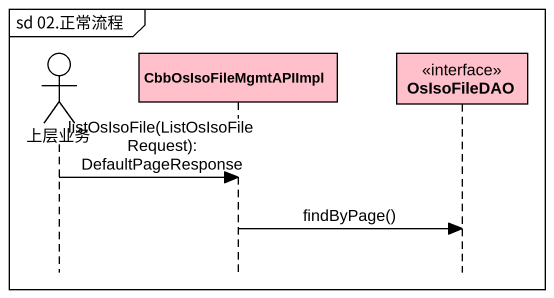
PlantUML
@startuml
mainframe sd 02.正常流程
hide footbox
actor 上层业务 #FFFFFF
participant CbbOsIsoFileMgmtAPIImpl #FFC0CB
participant OsIsoFileDAO <<interface>> #FFC0CB

上层业务 -> CbbOsIsoFileMgmtAPIImpl : listOsIsoFile(ListOsIsoFileRequest): DefaultPageResponse
CbbOsIsoFileMgmtAPIImpl -> OsIsoFileDAO : findByPage()
@enduml
